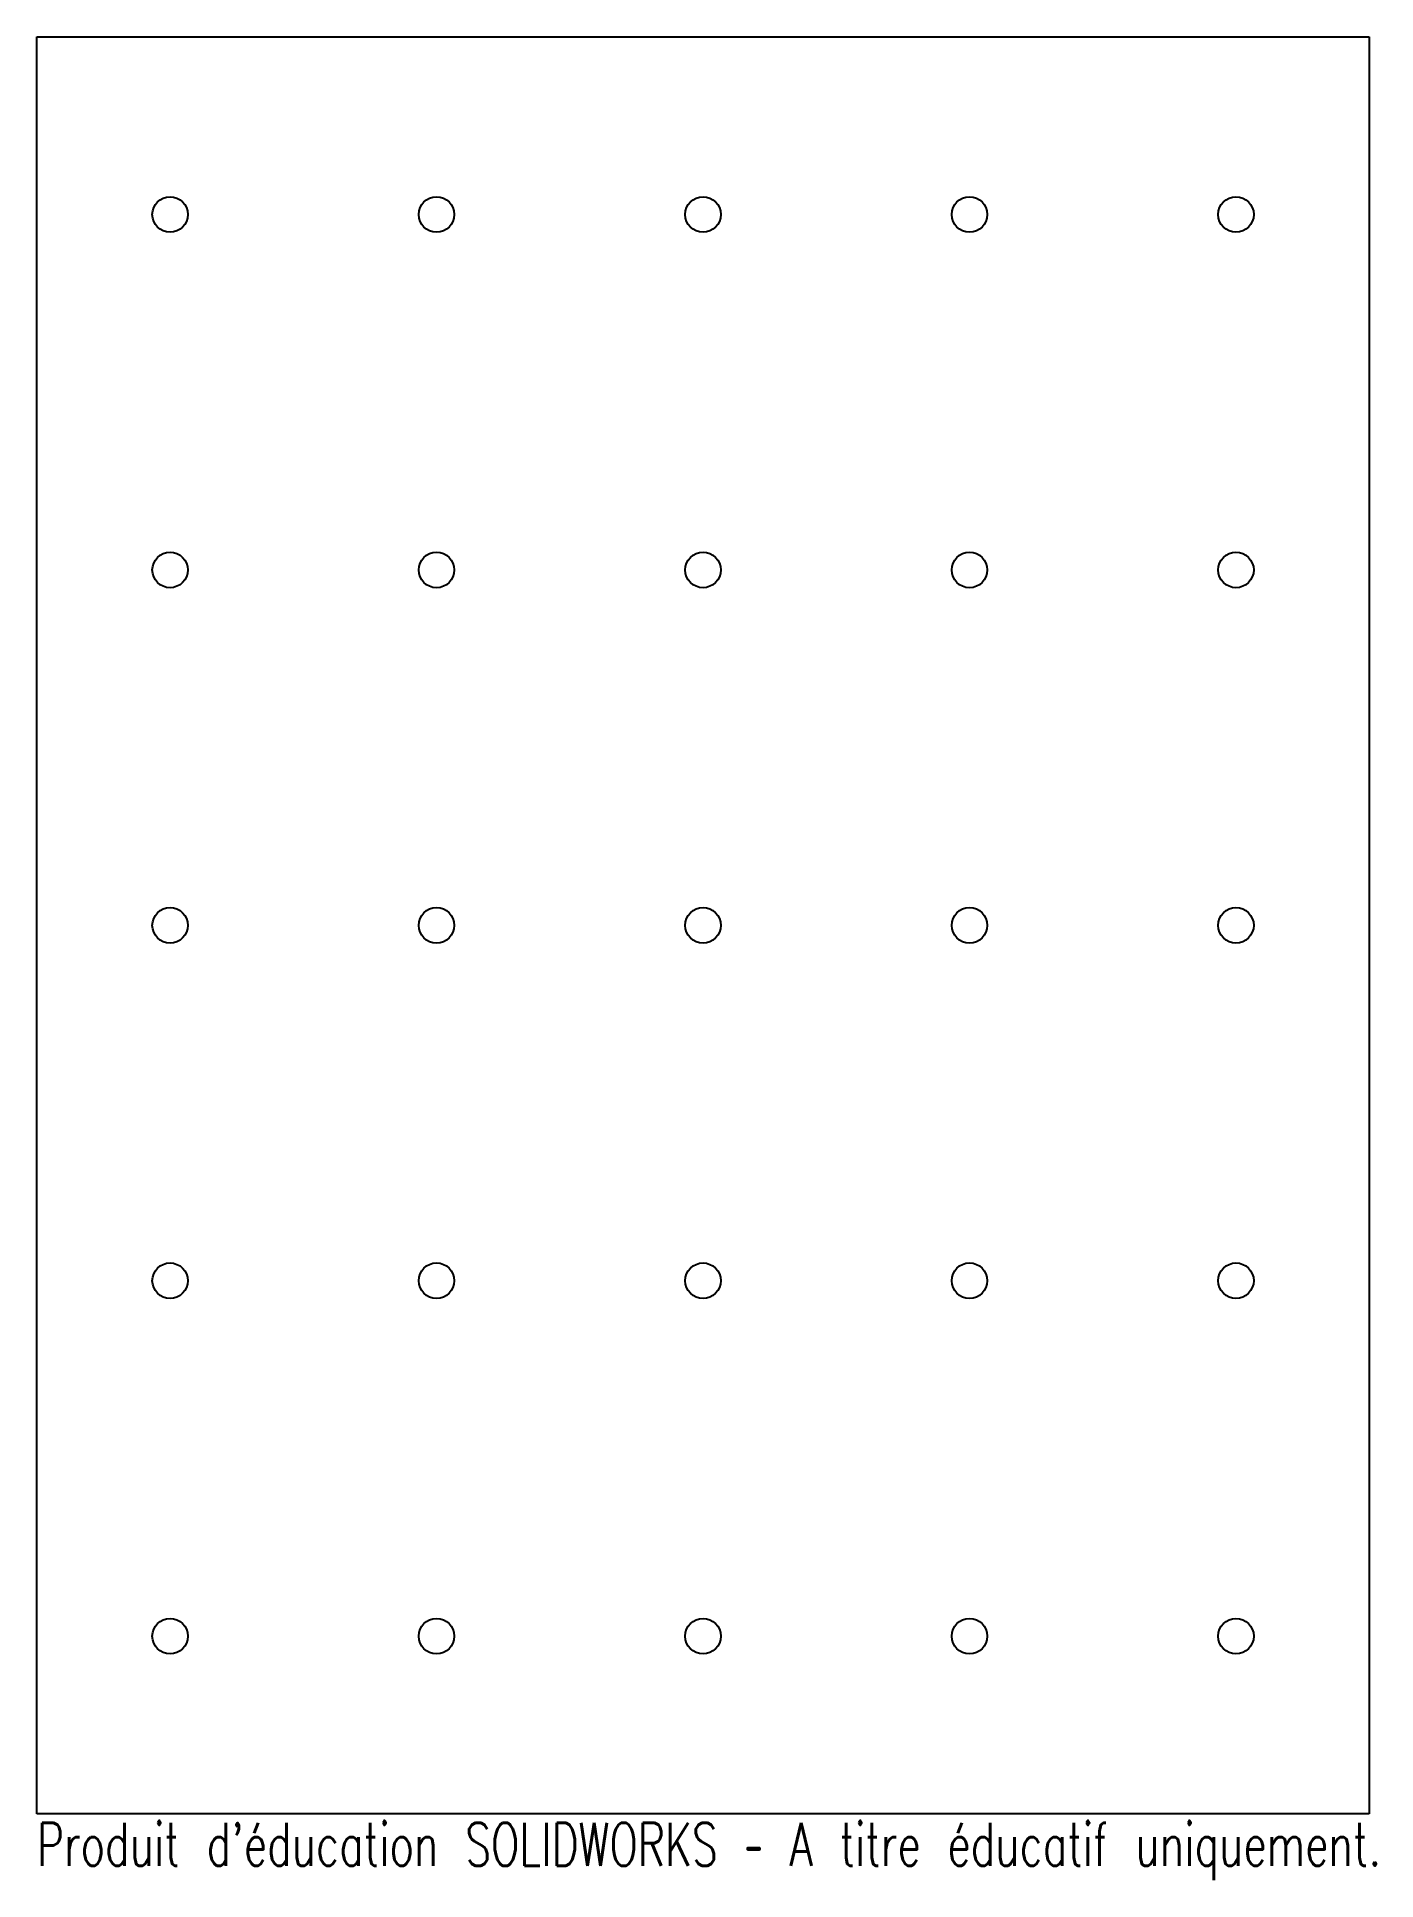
# Model space of a CAD drawing. Header units: millimetres. Extents: x -150 to 1, y -207 to 0.
import ezdxf

# ---------------------------------------------------------------- set-up
doc = ezdxf.new("R2010")
doc.units = ezdxf.units.MM
doc.styles.add('SLDTEXTSTYLE0', font='TXT', dxfattribs={"width": 0.7, "bigfont": 'bigfont'})

msp = doc.modelspace()

# ---------------------------------------------------------------- linework, layer by layer
at = {"color": 7, "linetype": 'Continuous', "lineweight": 25}
for p, q in [((-150, -200), (-150, 0)), ((-150, 0), (0, 0)), ((0, 0), (0, -200)), ((0, -200), (-150, -200))]:
    msp.add_line(p, q, dxfattribs=at)
for centre in [(-135, -20), (-105, -20), (-75, -20), (-45, -20), (-15, -20), (-135, -60), (-105, -60), (-75, -60), (-45, -60), (-15, -60), (-135, -100), (-105, -100), (-75, -100), (-45, -100), (-15, -100), (-135, -140), (-105, -140), (-75, -140), (-45, -140), (-15, -140), (-135, -180), (-105, -180), (-75, -180), (-45, -180), (-15, -180)]:
    msp.add_circle(centre, 2, dxfattribs=at)

# ---------------------------------------------------------------- texts
at = {"color": 7, "linetype": 'Continuous', "insert": (-150, -201.02), "char_height": 4.8336, "attachment_point": 1, "style": 'SLDTEXTSTYLE0'}
msp.add_mtext("Produit d'éducation SOLIDWORKS – A titre éducatif uniquement.", dxfattribs=at)

doc.saveas('drawing.dxf')
